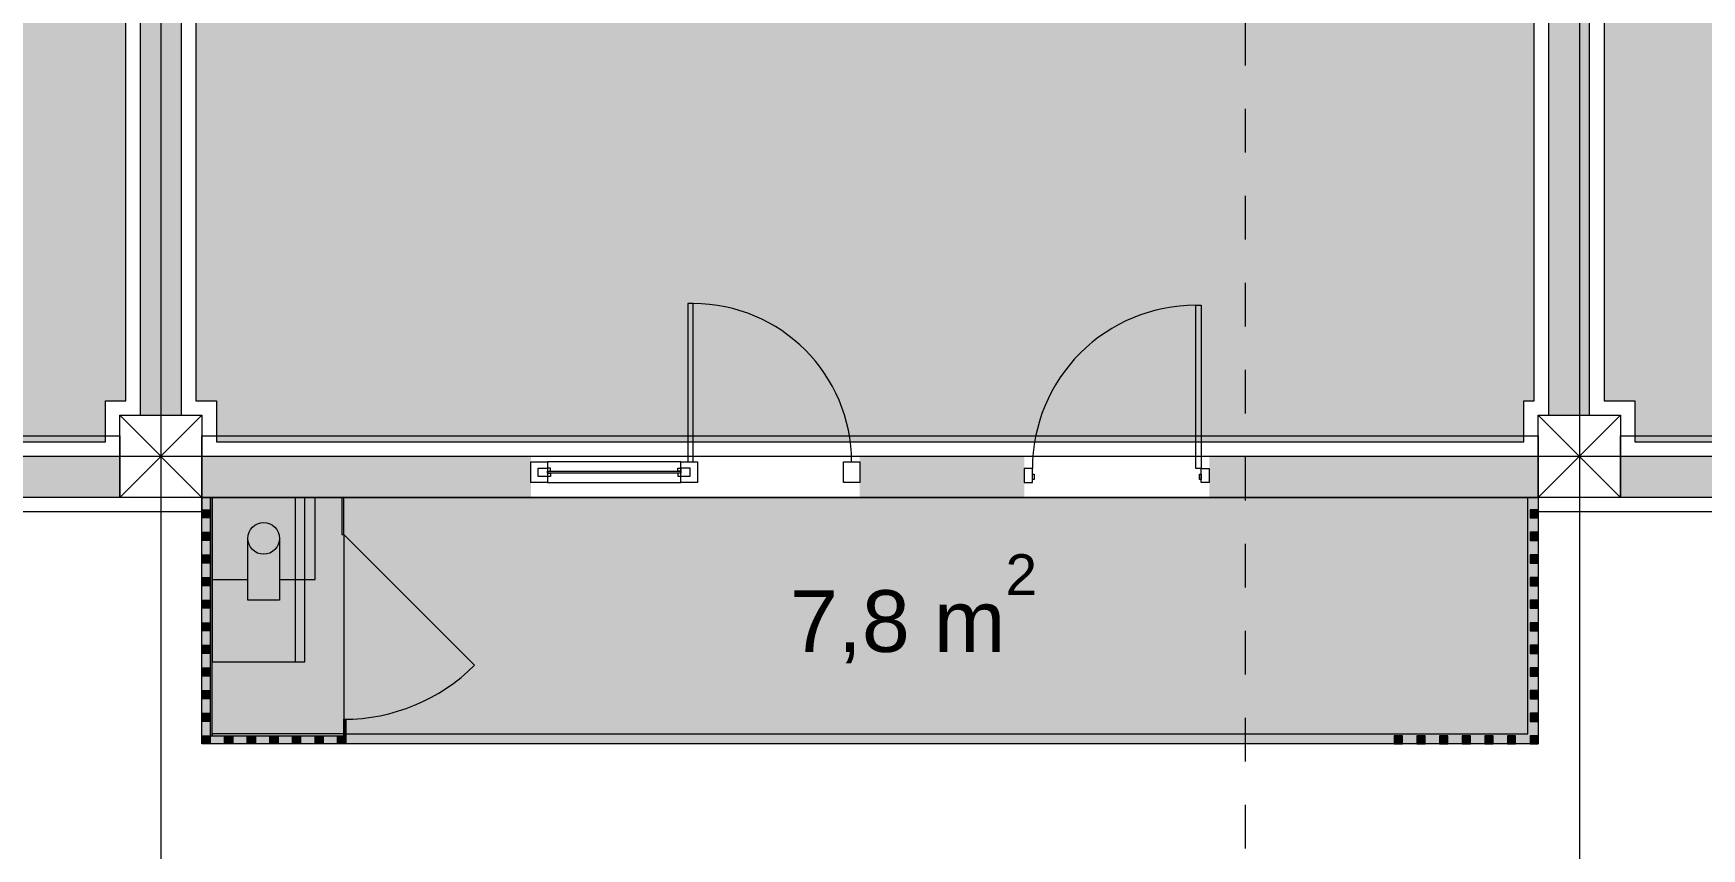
# Model space of a CAD drawing. Header units: metres. Extents: x 476297 to 476657, y 4620828 to 4621206.
# Drawn here: x 476397.14 to 476405.25, y 4621062.41 to 4621066.38 of the extents above; entities that cross this region are included whole.
import ezdxf

# ---------------------------------------------------------------- set-up
doc = ezdxf.new("R2010")
doc.units = ezdxf.units.M
doc.header["$MEASUREMENT"] = 0
doc.linetypes.add('Dashed', pattern=[0.42333333333324, 0.21166666666662, -0.21166666666662])
for name, color, linetype in [('2D Drafting - General_Pen_No__1', 7, 'Continuous'), ('2D Drafting - General_Pen_No__250_Pen_No__7', 7, 'Continuous'), ('2D Drafting - General_Pen_No__7_Pen_No__7', 7, 'Continuous'), ('Doors_Pen_No__7_Pen_No__7', 7, 'Continuous'), ('G-Anno-Nplt', 7, 'Continuous'), ('gegmebi_Pen_No__1', 7, 'Continuous'), ('kar-panjara_Pen_No__7_Pen_No__7', 7, 'Continuous'), ('New2D Drafting - General_Pen_No__250_Pen_No__7', 7, 'Continuous'), ('New2D Drafting - General_Pen_No__30_Pen_No__9_Pen_No__9', 7, 'Continuous'), ('NewDoors_Pen_No__7_Pen_No__7', 7, 'Continuous'), ('Newreg_nak', 7, 'Continuous'), ('Newshenobebi', 7, 'Continuous'), ('NewStructural - Bearing', 7, 'Continuous'), ('zoma', 7, 'Continuous'), ('zoma_Pen_No__5', 7, 'Continuous')]:
    doc.layers.add(name, color=color, linetype=linetype)
doc.styles.add('GENERATED_STYLE_1', font='arial.ttf')
doc.styles.add('GENERATED_STYLE_2', font='arial.ttf')
doc.dimstyles.new('GENERATED_STYLE__1', dxfattribs={"dimtxt": 0.2, "dimasz": 0.0644213309708986, "dimexe": 0.18, "dimexo": 0.003, "dimgap": 0.09, "dimtad": 1, "dimtih": 1, "dimtoh": 1, "dimzin": 0, "dimdsep": 46, "dimtxsty": 'GENERATED_STYLE_2', "dimblk": 'ARROWHEAD_2', "dimblk1": 'ARROWHEAD_2', "dimblk2": 'ARROWHEAD_2', "dimcen": 0.09, "dimclrd": 142, "dimclre": 142, "dimclrt": 142, "dimadec": 0, "dimazin": 0, "dimtfac": 1, "dimtdec": 4, "dimtmove": 0, "dimatfit": 3, "dimfxl": 1, "dimtolj": 1, "dimtzin": 0, "dimarcsym": 0})
doc.dimstyles.new('GENERATED_STYLE__8', dxfattribs={"dimtxt": 0.15, "dimasz": 0.0644213309708986, "dimexe": 0.18, "dimexo": 0.003, "dimgap": 0.09, "dimtad": 1, "dimtih": 1, "dimtoh": 1, "dimzin": 0, "dimdsep": 46, "dimtxsty": 'GENERATED_STYLE_2', "dimblk": 'ARROWHEAD_2', "dimblk1": 'ARROWHEAD_2', "dimblk2": 'ARROWHEAD_2', "dimcen": 0.09, "dimclrd": 142, "dimclre": 142, "dimclrt": 142, "dimadec": 0, "dimazin": 0, "dimtfac": 1, "dimtdec": 4, "dimtmove": 0, "dimatfit": 3, "dimfxl": 1, "dimtolj": 1, "dimtzin": 0, "dimarcsym": 0})

# ---------------------------------------------------------------- blocks, each defined once
blk = doc.blocks.new('*D189', base_point=(476844.5271483883, 4621385.791044046))
at = {"layer": 'zoma', "color": 142, "linetype": 'Continuous', "lineweight": 0, "transparency": 16777216}
for p, q in [((476390.6802734286, 4621061.285112583), (476390.6313344082, 4621061.200347674)), ((476390.6558039184, 4621061.179156447), (476390.6558039184, 4621061.30630381)), ((476432.4313344082, 4621061.200347674), (476432.4802734285, 4621061.285112583)), ((476432.4558039184, 4621061.179156447), (476432.4558039184, 4621061.30630381)), ((476390.6143538778, 4621061.242730129), (476390.6558039184, 4621061.242730129)), ((476390.6558039184, 4621061.242730129), (476432.4558039184, 4621061.242730129)), ((476432.4558039184, 4621061.242730129), (476432.497253959, 4621061.242730129))]:
    blk.add_line(p, q, dxfattribs=at)
at = {"layer": 'zoma', "color": 142, "lineweight": 0, "transparency": 16777216, "insert": (476411.2138609244, 4621061.28273013), "char_height": 0.2, "attachment_point": 7, "style": 'GENERATED_STYLE_2'}
blk.add_mtext('\\A1;{\\pql;\\fArial CYR|b0|i0|c204|p34;41,80}', dxfattribs=at)
blk = doc.blocks.new('ARROWHEAD_2')
at = {"color": 0, "linetype": 'Continuous', "lineweight": 0}
for p, q in [((0, 0), (-1, 0)), ((-0.3781315, -0.655), (0.3781315, 0.655))]:
    blk.add_line(p, q, dxfattribs=at)
blk = doc.blocks.new('*D861', base_point=(476844.5271483883, 4621385.791044046))
at = {"layer": 'zoma', "color": 142, "linetype": 'Continuous', "lineweight": 0, "transparency": 16777216}
for p, q in [((476401.7553939883, 4621078.268464701), (476401.7553939883, 4621078.395612065)), ((476403.1553939863, 4621078.268464701), (476403.1553939863, 4621078.395612065)), ((476401.7139439477, 4621078.332038383), (476401.7553939883, 4621078.332038383)), ((476401.7798634985, 4621078.374420837), (476401.7309244781, 4621078.289655928)), ((476401.7553939883, 4621078.332038383), (476403.1553939863, 4621078.332038383)), ((476403.1798634965, 4621078.374420837), (476403.1309244761, 4621078.289655928))]:
    blk.add_line(p, q, dxfattribs=at)
at = {"layer": 'zoma', "color": 142, "lineweight": 0, "transparency": 16777216, "char_height": 0.15, "attachment_point": 7, "style": 'GENERATED_STYLE_2'}
for s, insert in [('\\A1;{\\pql;\\fArial CYR|b0|i0|c204|p34;0,10}', (476403.0057535521, 4621078.572038393)), ('\\A1;{\\pql;\\fArial CYR|b0|i0|c204|p34;1,40}', (476402.2558504813, 4621078.362038384))]:
    blk.add_mtext(s, dxfattribs=dict(at, insert=insert))
blk = doc.blocks.new('*D862', base_point=(476844.5271483883, 4621385.791044046))
at = {"layer": 'zoma', "color": 142, "linetype": 'Continuous', "lineweight": 0, "transparency": 16777216}
for p, q in [((476403.1553939863, 4621078.268464701), (476403.1553939863, 4621078.395612065)), ((476403.2552001298, 4621078.268464701), (476403.2552001298, 4621078.395612065)), ((476403.1798634965, 4621078.374420837), (476403.1309244761, 4621078.289655928)), ((476403.1553939863, 4621078.332038383), (476403.2552001298, 4621078.332038383)), ((476403.2796696399, 4621078.374420837), (476403.2307306196, 4621078.289655928))]:
    blk.add_line(p, q, dxfattribs=at)
blk = doc.blocks.new('*D863', base_point=(476844.5271483883, 4621385.791044046))
at = {"layer": 'zoma', "color": 142, "linetype": 'Continuous', "lineweight": 0, "transparency": 16777216}
for p, q in [((476403.2552001298, 4621078.268464701), (476403.2552001298, 4621078.395612065)), ((476404.6553941279, 4621078.268464701), (476404.6553941279, 4621078.395612065)), ((476403.2796696399, 4621078.374420837), (476403.2307306196, 4621078.289655928)), ((476403.2552001298, 4621078.332038383), (476404.6553941279, 4621078.332038383)), ((476404.6309246177, 4621078.289655928), (476404.679863638, 4621078.374420837)), ((476404.6553941279, 4621078.332038383), (476404.6968441684, 4621078.332038383))]:
    blk.add_line(p, q, dxfattribs=at)
at = {"layer": 'zoma', "color": 142, "lineweight": 0, "transparency": 16777216, "insert": (476403.7557536229, 4621078.362038384), "char_height": 0.15, "attachment_point": 7, "style": 'GENERATED_STYLE_2'}
blk.add_mtext('\\A1;{\\pql;\\fArial CYR|b0|i0|c204|p34;1,40}', dxfattribs=at)
blk = doc.blocks.new('*D867', base_point=(476844.5271483883, 4621385.791044046))
at = {"layer": 'zoma', "color": 142, "linetype": 'Continuous', "lineweight": 0, "transparency": 16777216}
for p, q in [((476401.7139439477, 4621116.060010644), (476401.7553939883, 4621116.060010644)), ((476401.7798634985, 4621116.102393098), (476401.7309244781, 4621116.017628189)), ((476401.7553939883, 4621115.996436962), (476401.7553939883, 4621116.123584325)), ((476401.7553939883, 4621116.060010644), (476403.1553939863, 4621116.060010644)), ((476403.1798634965, 4621116.102393098), (476403.1309244761, 4621116.017628189)), ((476403.1553939863, 4621115.996436962), (476403.1553939863, 4621116.123584325))]:
    blk.add_line(p, q, dxfattribs=at)
at = {"layer": 'zoma', "color": 142, "lineweight": 0, "transparency": 16777216, "char_height": 0.15, "attachment_point": 7, "style": 'GENERATED_STYLE_2'}
for s, insert in [('\\A1;{\\pql;\\fArial CYR|b0|i0|c204|p34;0,10}', (476403.0057535521, 4621116.300010653)), ('\\A1;{\\pql;\\fArial CYR|b0|i0|c204|p34;1,40}', (476402.2558504813, 4621116.090010645))]:
    blk.add_mtext(s, dxfattribs=dict(at, insert=insert))
blk = doc.blocks.new('*D868', base_point=(476844.5271483883, 4621385.791044046))
at = {"layer": 'zoma', "color": 142, "linetype": 'Continuous', "lineweight": 0, "transparency": 16777216}
for p, q in [((476403.1798634965, 4621116.102393098), (476403.1309244761, 4621116.017628189)), ((476403.1553939863, 4621115.996436962), (476403.1553939863, 4621116.123584325)), ((476403.1553939863, 4621116.060010644), (476403.2552001298, 4621116.060010644)), ((476403.2796696399, 4621116.102393098), (476403.2307306196, 4621116.017628189)), ((476403.2552001298, 4621115.996436962), (476403.2552001298, 4621116.123584325))]:
    blk.add_line(p, q, dxfattribs=at)
blk = doc.blocks.new('*D869', base_point=(476844.5271483883, 4621385.791044046))
at = {"layer": 'zoma', "color": 142, "linetype": 'Continuous', "lineweight": 0, "transparency": 16777216}
for p, q in [((476403.2796696399, 4621116.102393098), (476403.2307306196, 4621116.017628189)), ((476403.2552001298, 4621115.996436962), (476403.2552001298, 4621116.123584325)), ((476403.2552001298, 4621116.060010644), (476404.6553941279, 4621116.060010644)), ((476404.6309246177, 4621116.017628189), (476404.679863638, 4621116.102393098)), ((476404.6553941279, 4621115.996436962), (476404.6553941279, 4621116.123584325)), ((476404.6553941279, 4621116.060010644), (476404.6968441684, 4621116.060010644))]:
    blk.add_line(p, q, dxfattribs=at)
at = {"layer": 'zoma', "color": 142, "lineweight": 0, "transparency": 16777216, "insert": (476403.7557536229, 4621116.090010645), "char_height": 0.15, "attachment_point": 7, "style": 'GENERATED_STYLE_2'}
blk.add_mtext('\\A1;{\\pql;\\fArial CYR|b0|i0|c204|p34;1,40}', dxfattribs=at)

msp = doc.modelspace()

# ---------------------------------------------------------------- hatches: boundary and pattern name
at = {"layer": '2D Drafting - General_Pen_No__250_Pen_No__7', "linetype": 'Continuous', "lineweight": 0}
for points in [[(476397.8558048535, 4621064.520580533), (476397.8558039391, 4621071.020580534), (476397.6558039539, 4621071.020580505), (476397.6558048683, 4621064.520580505)], [(476404.7058048535, 4621064.520581497), (476404.7058039742, 4621070.771056116), (476404.5058039891, 4621070.771056088), (476404.5058048683, 4621064.520581468)], [(476397.5558049171, 4621064.120580449), (476396.1554775638, 4621064.120580252), (476396.1554775357, 4621064.320580253), (476397.555804889, 4621064.32058045)], [(476397.9558049172, 4621064.120580547), (476399.5558193186, 4621064.120580773), (476399.5558192905, 4621064.320580774), (476397.9558048891, 4621064.320580549)], [(476401.1558192896, 4621064.320580998), (476401.1558193177, 4621064.120580997), (476401.9558281445, 4621064.12058111), (476401.9558281163, 4621064.320581111)], [(476402.8558298911, 4621064.120581237), (476404.4558049171, 4621064.120581462), (476404.455804889, 4621064.320581463), (476402.8558298629, 4621064.320581238)], [(476405.455804889, 4621064.32058161), (476405.4558049172, 4621064.120581609), (476404.8558049172, 4621064.120581524), (476404.8558048891, 4621064.320581526)], [(476398.0058095604, 4621062.960587178), (476398.0058095604, 4621064.120580554), (476397.9958095592, 4621064.120580554), (476397.9958095592, 4621062.960587178)], [(476398.6356988217, 4621064.120580682), (476398.6356988217, 4621063.940581635), (476398.6456988229, 4621063.940581635), (476398.6456988229, 4621064.120580593)], [(476398.6557105025, 4621063.040582393), (476398.6557105025, 4621062.960587178), (476398.6457105014, 4621062.960587178), (476398.6457105014, 4621063.040582393)], [(476398.6457105014, 4621062.97058718), (476398.0058095604, 4621062.97058718), (476398.0058095604, 4621062.960587178), (476398.6457105014, 4621062.960587178)]]:
    msp.add_hatch(color=7, dxfattribs=at).paths.add_polyline_path(points)
at = {"layer": 'G-Anno-Nplt', "linetype": 'Continuous', "lineweight": 0}
for color, points in [(167, [(476397.5858047264, 4621064.590580441), (476397.5858038318, 4621070.95058052), (476397.4858036464, 4621070.950580506), (476397.4858035704, 4621071.490580475), (476397.5858037558, 4621071.49058049), (476397.5858036278, 4621072.400580547), (476397.1456161925, 4621072.400580484), (476397.1456161363, 4621072.800580475), (476395.9365396766, 4621072.800580304), (476395.9365394374, 4621074.50058027), (476393.9257601717, 4621074.500579988), (476393.9257601618, 4621074.570579981), (476391.2558034356, 4621074.570579605), (476391.2558035017, 4621074.100391681), (476390.8558035187, 4621074.100391624), (476390.8558037198, 4621072.670579667), (476390.9258035613, 4621072.670579677), (476390.9258036455, 4621072.072291483), (476391.3258039319, 4621072.072291539), (476391.3258040476, 4621071.250103576), (476391.1258041319, 4621071.250103547), (476391.1258041741, 4621070.950579612), (476390.9258038033, 4621070.950579583), (476390.925804698, 4621064.590579504), (476391.1258050687, 4621064.590579532), (476391.1258050968, 4621064.390637866), (476397.4858048726, 4621064.390638761), (476397.4858048444, 4621064.590580427)]), (167, [(476404.4358048585, 4621064.590581384), (476404.4358039989, 4621070.701056078), (476402.0355690996, 4621070.70105574), (476402.0355688042, 4621072.800581197), (476400.8855688106, 4621072.800581035), (476400.8855688008, 4621072.870580956), (476398.7459912078, 4621072.870580655), (476398.745991264, 4621072.470580711), (476397.8558037551, 4621072.470580586), (476397.8558039028, 4621071.420580513), (476397.9558039519, 4621071.420580527), (476397.9558039864, 4621071.174996755), (476398.0258039864, 4621071.174996765), (476398.025804018, 4621070.950580467), (476397.9258040145, 4621070.950580453), (476397.9258047842, 4621064.590580468), (476398.0258048333, 4621064.590580482), (476398.0258048613, 4621064.391429705), (476404.3858047987, 4621064.391430599), (476404.3858047707, 4621064.590581377)]), (167, [(476411.2858038254, 4621071.490582365), (476411.3858038641, 4621071.490582379), (476411.3858037628, 4621072.210394923), (476410.9858037333, 4621072.210394867), (476410.9858036503, 4621072.800439741), (476404.7758037276, 4621072.800604413), (476404.7758038978, 4621071.590581506), (476404.8758038664, 4621071.59058152), (476404.875803921, 4621071.202558023), (476405.1058039046, 4621071.202558055), (476405.1058040273, 4621070.330392512), (476404.7058039978, 4621070.330392456), (476404.7058042462, 4621068.564194913), (476404.7758043235, 4621068.564194922), (476404.7758048825, 4621064.590581535), (476404.9258048152, 4621064.590581556), (476404.9258048433, 4621064.390639877), (476407.785804973, 4621064.390640279), (476407.785804748, 4621065.990518713), (476411.3858046377, 4621065.99051922), (476411.3858039401, 4621070.950582446), (476411.2858039013, 4621070.950582432)]), (46, [(476404.4558049171, 4621064.12058246), (476404.4558049171, 4621062.92058246), (476397.9558049171, 4621062.92058246), (476397.9558049171, 4621064.12058246)])]:
    msp.add_hatch(color=color, dxfattribs=at).paths.add_polyline_path(points)
at = {"layer": 'New2D Drafting - General_Pen_No__250_Pen_No__7', "linetype": 'Continuous', "lineweight": 0}
for points in [[(476398.0058101808, 4621064.120580554), (476398.5058101807, 4621064.120576101), (476398.5058066185, 4621063.720580624), (476398.3328213982, 4621063.720582165), (476398.3328205076, 4621063.620579206), (476398.1787945667, 4621063.620580578), (476398.1787954574, 4621063.720583537), (476398.0058066185, 4621063.720585077)], [(476398.0058101808, 4621064.120580554), (476398.4558101808, 4621064.120580617), (476398.4558102933, 4621063.320580618), (476398.0058102933, 4621063.320580554)]]:
    msp.add_hatch(color=255, dxfattribs=at).paths.add_polyline_path(points)
at = {"layer": 'New2D Drafting - General_Pen_No__30_Pen_No__9_Pen_No__9', "linetype": 'Continuous', "lineweight": 0}
for points in [[(476397.9558048299, 4621064.06058245), (476397.9958048299, 4621064.06058245), (476397.9958048299, 4621064.02058245), (476397.9558048299, 4621064.02058245)], [(476404.4558049171, 4621064.060582461), (476404.4158049171, 4621064.060582461), (476404.4158049171, 4621064.020582461), (476404.4558049171, 4621064.020582461)], [(476397.9558048299, 4621063.950582449), (476397.9958048299, 4621063.950582449), (476397.9958048299, 4621063.910582449), (476397.9558048299, 4621063.910582449)], [(476404.4558049171, 4621063.950582461), (476404.4158049171, 4621063.950582461), (476404.4158049171, 4621063.91058246), (476404.4558049171, 4621063.91058246)], [(476397.9558048299, 4621063.840582449), (476397.9958048299, 4621063.840582449), (476397.9958048299, 4621063.800582449), (476397.9558048299, 4621063.800582449)], [(476404.4558049171, 4621063.840582461), (476404.4158049171, 4621063.840582461), (476404.4158049171, 4621063.800582461), (476404.4558049171, 4621063.800582461)], [(476397.9558048299, 4621063.73058245), (476397.9958048299, 4621063.73058245), (476397.9958048299, 4621063.69058245), (476397.9558048299, 4621063.69058245)], [(476404.4558049171, 4621063.730582461), (476404.4158049171, 4621063.730582461), (476404.4158049171, 4621063.690582461), (476404.4558049171, 4621063.690582461)], [(476397.9558048299, 4621063.620582449), (476397.9958048299, 4621063.620582449), (476397.9958048299, 4621063.580582449), (476397.9558048299, 4621063.580582449)], [(476404.4558049171, 4621063.62058246), (476404.4158049171, 4621063.62058246), (476404.4158049171, 4621063.58058246), (476404.4558049171, 4621063.58058246)], [(476397.9558048299, 4621063.510582449), (476397.9958048299, 4621063.510582449), (476397.9958048299, 4621063.470582449), (476397.9558048299, 4621063.470582449)], [(476404.4558049171, 4621063.510582461), (476404.4158049171, 4621063.510582461), (476404.4158049171, 4621063.470582461), (476404.4558049171, 4621063.470582461)], [(476397.9558048299, 4621063.40058245), (476397.9958048299, 4621063.40058245), (476397.9958048299, 4621063.360582449), (476397.9558048299, 4621063.360582449)], [(476404.4558049171, 4621063.400582461), (476404.4158049171, 4621063.400582461), (476404.4158049171, 4621063.360582461), (476404.4558049171, 4621063.360582461)], [(476397.9558048299, 4621063.290582449), (476397.9958048299, 4621063.290582449), (476397.9958048299, 4621063.250582449), (476397.9558048299, 4621063.250582449)], [(476404.4558049171, 4621063.29058246), (476404.4158049171, 4621063.29058246), (476404.4158049171, 4621063.25058246), (476404.4558049171, 4621063.25058246)], [(476397.9558048299, 4621063.180582449), (476397.9958048299, 4621063.180582449), (476397.9958048299, 4621063.140582449), (476397.9558048299, 4621063.140582449)], [(476404.4558049171, 4621063.180582461), (476404.4158049171, 4621063.180582461), (476404.4158049171, 4621063.140582461), (476404.4558049171, 4621063.140582461)], [(476397.9558048299, 4621063.070582449), (476397.9958048299, 4621063.070582449), (476397.9958048299, 4621063.030582449), (476397.9558048299, 4621063.030582449)], [(476404.4558049171, 4621063.070582461), (476404.4158049171, 4621063.070582461), (476404.4158049171, 4621063.030582461), (476404.4558049171, 4621063.030582461)], [(476397.9558048299, 4621062.920582449), (476397.9558048299, 4621062.960582449), (476397.9958048299, 4621062.960582449), (476397.9958048299, 4621062.920582449)], [(476398.0658048299, 4621062.920582449), (476398.0658048299, 4621062.960582449), (476398.1058048299, 4621062.960582449), (476398.1058048299, 4621062.920582449)], [(476398.1758048299, 4621062.920582449), (476398.1758048299, 4621062.960582449), (476398.21580483, 4621062.960582449), (476398.21580483, 4621062.920582449)], [(476398.28580483, 4621062.920582449), (476398.28580483, 4621062.960582449), (476398.32580483, 4621062.960582449), (476398.32580483, 4621062.920582449)], [(476398.39580483, 4621062.920582449), (476398.39580483, 4621062.960582449), (476398.43580483, 4621062.960582449), (476398.43580483, 4621062.920582449)], [(476398.50580483, 4621062.920582449), (476398.50580483, 4621062.960582449), (476398.54580483, 4621062.960582449), (476398.54580483, 4621062.920582449)], [(476398.61580483, 4621062.920582449), (476398.61580483, 4621062.960582449), (476398.6558048301, 4621062.960582449), (476398.6558048301, 4621062.920582449)], [(476403.7958049169, 4621062.92058246), (476403.7958049169, 4621062.96058246), (476403.7558049169, 4621062.96058246), (476403.7558049169, 4621062.92058246)], [(476403.9058049169, 4621062.92058246), (476403.9058049169, 4621062.96058246), (476403.8658049169, 4621062.96058246), (476403.8658049169, 4621062.92058246)], [(476404.015804917, 4621062.92058246), (476404.015804917, 4621062.96058246), (476403.9758049169, 4621062.96058246), (476403.9758049169, 4621062.92058246)], [(476404.125804917, 4621062.92058246), (476404.125804917, 4621062.96058246), (476404.085804917, 4621062.96058246), (476404.085804917, 4621062.92058246)], [(476404.235804917, 4621062.92058246), (476404.235804917, 4621062.96058246), (476404.195804917, 4621062.96058246), (476404.195804917, 4621062.92058246)], [(476404.345804917, 4621062.92058246), (476404.345804917, 4621062.96058246), (476404.305804917, 4621062.96058246), (476404.305804917, 4621062.92058246)], [(476404.4558049171, 4621062.92058246), (476404.4558049171, 4621062.96058246), (476404.4158049171, 4621062.96058246), (476404.4158049171, 4621062.92058246)]]:
    msp.add_hatch(color=255, dxfattribs=at).paths.add_polyline_path(points)

# ---------------------------------------------------------------- linework, layer by layer
at = {"layer": '2D Drafting - General_Pen_No__1', "color": 7, "linetype": 'Continuous', "lineweight": 0}
for p, q in [((476397.9558049171, 4621064.120580547), (476397.5558048609, 4621064.520580491)), ((476397.5558049171, 4621064.120580492), (476397.9558048609, 4621064.520580547)), ((476404.8558049172, 4621064.120581518), (476404.4558048609, 4621064.520581461)), ((476404.4558049171, 4621064.120581462), (476404.8558048609, 4621064.520581517))]:
    msp.add_line(p, q, dxfattribs=at)
at = {"layer": '2D Drafting - General_Pen_No__1', "color": 7, "linetype": 'Continuous', "lineweight": 0, "flags": 128}
for points in [[(476397.9558049171, 4621064.120580547), (476397.5558049171, 4621064.120580492), (476397.5558048609, 4621064.520580491), (476397.9558048609, 4621064.520580547)], [(476404.8558049172, 4621064.120581518), (476404.4558049171, 4621064.120581462), (476404.4558048609, 4621064.520581461), (476404.8558048609, 4621064.520581517)], [(476397.5558049171, 4621064.120580492), (476391.0558049171, 4621064.120579577), (476391.0558048749, 4621064.420579577), (476397.5558048749, 4621064.420580491)], [(476404.4558049171, 4621064.120581462), (476397.9558049171, 4621064.120580547), (476397.9558048749, 4621064.420580547), (476404.4558048749, 4621064.420581462)], [(476411.3558049171, 4621064.120582432), (476404.8558049172, 4621064.120581518), (476404.855804875, 4621064.420581518), (476411.3558048749, 4621064.420582432)]]:
    msp.add_lwpolyline(points, close=True, dxfattribs=at)
at = {"layer": '2D Drafting - General_Pen_No__250_Pen_No__7', "color": 7, "linetype": 'Continuous', "lineweight": 0, "flags": 128}
for points in [[(476397.8558048535, 4621064.520580533), (476397.8558039391, 4621071.020580534), (476397.6558039539, 4621071.020580505), (476397.6558048683, 4621064.520580505)], [(476404.7058048535, 4621064.520581497), (476404.7058039742, 4621070.771056116), (476404.5058039891, 4621070.771056088), (476404.5058048683, 4621064.520581468)], [(476398.0058095604, 4621062.960587178), (476398.0058095604, 4621064.120580554), (476397.9958095592, 4621064.120580554), (476397.9958095592, 4621062.960587178)], [(476398.6356988217, 4621064.120580682), (476398.6356988217, 4621063.940581635), (476398.6456988229, 4621063.940581635), (476398.6456988229, 4621064.120580593)], [(476398.6557105025, 4621063.040582393), (476398.6557105025, 4621062.960587178), (476398.6457105014, 4621062.960587178), (476398.6457105014, 4621063.040582393)], [(476398.6457105014, 4621062.97058718), (476398.0058095604, 4621062.97058718), (476398.0058095604, 4621062.960587178), (476398.6457105014, 4621062.960587178)]]:
    msp.add_lwpolyline(points, close=True, dxfattribs=at)
at = {"layer": '2D Drafting - General_Pen_No__7_Pen_No__7', "color": 7, "linetype": 'Continuous', "lineweight": 0, "flags": 128}
msp.add_lwpolyline([(476399.6358193083, 4621064.192860051), (476400.285819308, 4621064.19288886), (476400.2858148786, 4621064.292827955), (476399.635814879, 4621064.292799147)], close=True, dxfattribs=at)
at = {"layer": '2D Drafting - General_Pen_No__7_Pen_No__7', "color": 7, "linetype": 'Continuous', "lineweight": 0}
for centre, radius, start, end in [((476400.3455037802, 4621064.292841), 0.7703111107999621, 0.005719014442301073, 90.00253938595895), ((476402.7896512187, 4621064.260700929), 0.7943111053032522, 89.99852317707825, 180.0002047039309)]:
    msp.add_arc(centre, radius, start, end, dxfattribs=at)
at = {"layer": 'Doors_Pen_No__7_Pen_No__7', "color": 7, "linetype": 'Continuous', "lineweight": 0, "flags": 128}
for points in [[(476400.3188371135, 4621064.292839818), (476400.3455037801, 4621064.292841), (476400.3454696395, 4621065.06315211), (476400.3188029729, 4621065.063150928)], [(476402.8163178851, 4621064.260700242), (476402.7896512186, 4621064.260700929), (476402.7896716925, 4621065.055012033), (476402.8163383589, 4621065.055011348)], [(476401.9558272568, 4621064.192965779), (476401.9953383681, 4621064.192964758), (476401.9953401135, 4621064.26069809), (476401.9558290022, 4621064.260699109)], [(476402.0042276277, 4621064.207364529), (476401.9953387395, 4621064.207364759), (476401.9953394266, 4621064.234031426), (476402.0042283156, 4621064.234031197)], [(476402.8163165111, 4621064.207366909), (476402.807427623, 4621064.207367138), (476402.8074283089, 4621064.234033804), (476402.816317199, 4621064.234033573)], [(476402.8558272509, 4621064.19296589), (476402.8163161407, 4621064.192966909), (476402.8163178851, 4621064.260700242), (476402.8558289963, 4621064.260699222)]]:
    msp.add_lwpolyline(points, close=True, dxfattribs=at)
at = {"layer": 'G-Anno-Nplt', "color": 7, "linetype": 'Continuous', "lineweight": 0, "flags": 128}
msp.add_lwpolyline([(476391.1258050968, 4621064.390637866), (476397.4858048726, 4621064.390638761), (476397.4858048444, 4621064.590580427), (476397.5858047264, 4621064.590580441), (476397.5858038318, 4621070.95058052), (476397.4858036464, 4621070.950580506), (476397.4858035704, 4621071.490580475), (476397.5858037558, 4621071.49058049), (476397.5858036278, 4621072.400580547), (476397.1456161925, 4621072.400580484), (476397.1456161363, 4621072.800580475), (476395.9365396766, 4621072.800580304), (476395.9365394374, 4621074.50058027), (476393.9257601717, 4621074.500579988), (476393.9257601618, 4621074.570579981), (476391.2558034356, 4621074.570579605)], dxfattribs=at)
for points in [[(476404.4358048585, 4621064.590581384), (476404.4358039989, 4621070.701056078), (476402.0355690996, 4621070.70105574), (476402.0355688042, 4621072.800581197), (476400.8855688106, 4621072.800581035), (476400.8855688008, 4621072.870580956), (476398.7459912078, 4621072.870580655), (476398.745991264, 4621072.470580711), (476397.8558037551, 4621072.470580586), (476397.8558039028, 4621071.420580513), (476397.9558039519, 4621071.420580527), (476397.9558039864, 4621071.174996755), (476398.0258039864, 4621071.174996765), (476398.025804018, 4621070.950580467), (476397.9258040145, 4621070.950580453), (476397.9258047842, 4621064.590580468), (476398.0258048333, 4621064.590580482), (476398.0258048613, 4621064.391429705), (476404.3858047987, 4621064.391430599), (476404.3858047707, 4621064.590581377)], [(476411.2858038254, 4621071.490582365), (476411.3858038641, 4621071.490582379), (476411.3858037628, 4621072.210394923), (476410.9858037333, 4621072.210394867), (476410.9858036503, 4621072.800439741), (476404.7758037276, 4621072.800604413), (476404.7758038978, 4621071.590581506), (476404.8758038664, 4621071.59058152), (476404.875803921, 4621071.202558023), (476405.1058039046, 4621071.202558055), (476405.1058040273, 4621070.330392512), (476404.7058039978, 4621070.330392456), (476404.7058042462, 4621068.564194913), (476404.7758043235, 4621068.564194922), (476404.7758048825, 4621064.590581535), (476404.9258048152, 4621064.590581556), (476404.9258048433, 4621064.390639877), (476407.785804973, 4621064.390640279), (476407.785804748, 4621065.990518713), (476411.3858046377, 4621065.99051922), (476411.3858039401, 4621070.950582446), (476411.2858039013, 4621070.950582432)], [(476404.4558049171, 4621064.12058246), (476404.4558049171, 4621062.92058246), (476397.9558049171, 4621062.92058246), (476397.9558049171, 4621064.12058246)]]:
    msp.add_lwpolyline(points, close=True, dxfattribs=at)
at = {"layer": 'gegmebi_Pen_No__1', "color": 7, "linetype": 'Continuous', "lineweight": 0, "flags": 128}
for points in [[(476398.3328213982, 4621063.720582165), (476398.5058066185, 4621063.720580624), (476398.5058101807, 4621064.120576101), (476398.0058101808, 4621064.120580554), (476398.0058066185, 4621063.720585077), (476398.1787954574, 4621063.720583537)], [(476398.3328231794, 4621063.920580599), (476398.3328205076, 4621063.620579206), (476398.1787945667, 4621063.620580578), (476398.1787972385, 4621063.920581971)]]:
    msp.add_lwpolyline(points, dxfattribs=at)
at = {"layer": 'kar-panjara_Pen_No__7_Pen_No__7', "color": 7, "linetype": 'Continuous', "lineweight": 0, "flags": 128}
for points in [[(476399.6358193083, 4621064.192860051), (476399.5558193084, 4621064.192856506), (476399.5558148764, 4621064.292856505), (476399.6358148763, 4621064.29286005)], [(476400.3658193107, 4621064.1928315), (476400.2858193106, 4621064.192827955), (476400.2858148786, 4621064.292827955), (476400.3658148786, 4621064.292831501)], [(476401.1558193076, 4621064.192909264), (476401.0758193078, 4621064.192905718), (476401.0758148757, 4621064.292905717), (476401.1558148756, 4621064.292909262)], [(476399.5908162086, 4621064.262797153), (476399.6358162086, 4621064.262799147), (476399.6358168735, 4621064.247799147), (476399.6358173167, 4621064.237799146), (476399.6508173165, 4621064.237799812), (476399.6508179814, 4621064.222799812), (476399.5908179814, 4621064.222797153)], [(476399.6508162085, 4621064.262799812), (476399.6358162086, 4621064.262799147), (476399.6358168735, 4621064.247799147), (476399.6508168734, 4621064.247799813)], [(476399.6358168735, 4621064.247799147), (476400.285816873, 4621064.247827956), (476400.2858173162, 4621064.237827955), (476399.6358173167, 4621064.237799146)], [(476400.2708162083, 4621064.262827291), (476400.2858162082, 4621064.262827955), (476400.285816873, 4621064.247827956), (476400.2708168731, 4621064.247827291)], [(476400.3308162082, 4621064.26282995), (476400.2858162082, 4621064.262827955), (476400.285816873, 4621064.247827956), (476400.2858173162, 4621064.237827955), (476400.2708173163, 4621064.237827291), (476400.2708179811, 4621064.222827291), (476400.330817981, 4621064.22282995)]]:
    msp.add_lwpolyline(points, close=True, dxfattribs=at)
at = {"layer": 'New2D Drafting - General_Pen_No__30_Pen_No__9_Pen_No__9', "color": 7, "linetype": 'Continuous', "lineweight": 0, "flags": 128}
for points in [[(476397.9558048299, 4621064.06058245), (476397.9958048299, 4621064.06058245), (476397.9958048299, 4621064.02058245), (476397.9558048299, 4621064.02058245)], [(476404.4558049171, 4621064.060582461), (476404.4158049171, 4621064.060582461), (476404.4158049171, 4621064.020582461), (476404.4558049171, 4621064.020582461)], [(476397.9558048299, 4621063.950582449), (476397.9958048299, 4621063.950582449), (476397.9958048299, 4621063.910582449), (476397.9558048299, 4621063.910582449)], [(476404.4558049171, 4621063.950582461), (476404.4158049171, 4621063.950582461), (476404.4158049171, 4621063.91058246), (476404.4558049171, 4621063.91058246)], [(476397.9558048299, 4621063.840582449), (476397.9958048299, 4621063.840582449), (476397.9958048299, 4621063.800582449), (476397.9558048299, 4621063.800582449)], [(476404.4558049171, 4621063.840582461), (476404.4158049171, 4621063.840582461), (476404.4158049171, 4621063.800582461), (476404.4558049171, 4621063.800582461)], [(476397.9558048299, 4621063.73058245), (476397.9958048299, 4621063.73058245), (476397.9958048299, 4621063.69058245), (476397.9558048299, 4621063.69058245)], [(476404.4558049171, 4621063.730582461), (476404.4158049171, 4621063.730582461), (476404.4158049171, 4621063.690582461), (476404.4558049171, 4621063.690582461)], [(476397.9558048299, 4621063.620582449), (476397.9958048299, 4621063.620582449), (476397.9958048299, 4621063.580582449), (476397.9558048299, 4621063.580582449)], [(476404.4558049171, 4621063.62058246), (476404.4158049171, 4621063.62058246), (476404.4158049171, 4621063.58058246), (476404.4558049171, 4621063.58058246)], [(476397.9558048299, 4621063.510582449), (476397.9958048299, 4621063.510582449), (476397.9958048299, 4621063.470582449), (476397.9558048299, 4621063.470582449)], [(476404.4558049171, 4621063.510582461), (476404.4158049171, 4621063.510582461), (476404.4158049171, 4621063.470582461), (476404.4558049171, 4621063.470582461)], [(476397.9558048299, 4621063.40058245), (476397.9958048299, 4621063.40058245), (476397.9958048299, 4621063.360582449), (476397.9558048299, 4621063.360582449)], [(476404.4558049171, 4621063.400582461), (476404.4158049171, 4621063.400582461), (476404.4158049171, 4621063.360582461), (476404.4558049171, 4621063.360582461)], [(476397.9558048299, 4621063.290582449), (476397.9958048299, 4621063.290582449), (476397.9958048299, 4621063.250582449), (476397.9558048299, 4621063.250582449)], [(476404.4558049171, 4621063.29058246), (476404.4158049171, 4621063.29058246), (476404.4158049171, 4621063.25058246), (476404.4558049171, 4621063.25058246)], [(476397.9558048299, 4621063.180582449), (476397.9958048299, 4621063.180582449), (476397.9958048299, 4621063.140582449), (476397.9558048299, 4621063.140582449)], [(476404.4558049171, 4621063.180582461), (476404.4158049171, 4621063.180582461), (476404.4158049171, 4621063.140582461), (476404.4558049171, 4621063.140582461)], [(476397.9558048299, 4621063.070582449), (476397.9958048299, 4621063.070582449), (476397.9958048299, 4621063.030582449), (476397.9558048299, 4621063.030582449)], [(476404.4558049171, 4621063.070582461), (476404.4158049171, 4621063.070582461), (476404.4158049171, 4621063.030582461), (476404.4558049171, 4621063.030582461)], [(476397.9558048299, 4621062.920582449), (476397.9558048299, 4621062.960582449), (476397.9958048299, 4621062.960582449), (476397.9958048299, 4621062.920582449)], [(476398.0658048299, 4621062.920582449), (476398.0658048299, 4621062.960582449), (476398.1058048299, 4621062.960582449), (476398.1058048299, 4621062.920582449)], [(476398.1758048299, 4621062.920582449), (476398.1758048299, 4621062.960582449), (476398.21580483, 4621062.960582449), (476398.21580483, 4621062.920582449)], [(476398.28580483, 4621062.920582449), (476398.28580483, 4621062.960582449), (476398.32580483, 4621062.960582449), (476398.32580483, 4621062.920582449)], [(476398.39580483, 4621062.920582449), (476398.39580483, 4621062.960582449), (476398.43580483, 4621062.960582449), (476398.43580483, 4621062.920582449)], [(476398.50580483, 4621062.920582449), (476398.50580483, 4621062.960582449), (476398.54580483, 4621062.960582449), (476398.54580483, 4621062.920582449)], [(476398.61580483, 4621062.920582449), (476398.61580483, 4621062.960582449), (476398.6558048301, 4621062.960582449), (476398.6558048301, 4621062.920582449)], [(476403.7958049169, 4621062.92058246), (476403.7958049169, 4621062.96058246), (476403.7558049169, 4621062.96058246), (476403.7558049169, 4621062.92058246)], [(476403.9058049169, 4621062.92058246), (476403.9058049169, 4621062.96058246), (476403.8658049169, 4621062.96058246), (476403.8658049169, 4621062.92058246)], [(476404.015804917, 4621062.92058246), (476404.015804917, 4621062.96058246), (476403.9758049169, 4621062.96058246), (476403.9758049169, 4621062.92058246)], [(476404.125804917, 4621062.92058246), (476404.125804917, 4621062.96058246), (476404.085804917, 4621062.96058246), (476404.085804917, 4621062.92058246)], [(476404.235804917, 4621062.92058246), (476404.235804917, 4621062.96058246), (476404.195804917, 4621062.96058246), (476404.195804917, 4621062.92058246)], [(476404.345804917, 4621062.92058246), (476404.345804917, 4621062.96058246), (476404.305804917, 4621062.96058246), (476404.305804917, 4621062.92058246)], [(476404.4558049171, 4621062.92058246), (476404.4558049171, 4621062.96058246), (476404.4158049171, 4621062.96058246), (476404.4158049171, 4621062.92058246)]]:
    msp.add_lwpolyline(points, close=True, dxfattribs=at)
at = {"layer": 'NewDoors_Pen_No__7_Pen_No__7', "color": 7, "linetype": 'Continuous', "lineweight": 0, "flags": 128}
msp.add_lwpolyline([(476398.6558048428, 4621062.970581588), (476404.4058049242, 4621062.970582398), (476404.4058047624, 4621064.120581455)], dxfattribs=at)
at = {"layer": 'Newreg_nak', "color": 7, "linetype": 'Continuous', "lineweight": 0}
for p, q in [((476398.410332314, 4621063.320580611), (476398.4103322014, 4621064.120580611)), ((476398.6457105014, 4621063.940581635), (476398.6457105014, 4621063.040582393))]:
    msp.add_line(p, q, dxfattribs=at)
at = {"layer": 'Newreg_nak', "color": 7, "linetype": 'Continuous', "lineweight": 0, "flags": 128}
for points in [[(476397.9558059159, 4621064.120578635), (476397.9558059258, 4621064.050577608), (476390.5859033873, 4621064.05057657), (476390.5859015023, 4621081.890576561), (476401.9058013796, 4621081.890477553), (476401.9058014091, 4621081.820579718)], [(476408.0558049757, 4621064.120522796), (476408.0558049757, 4621064.050708709), (476404.4558057836, 4621064.05057751)]]:
    msp.add_lwpolyline(points, dxfattribs=at)
msp.add_lwpolyline([(476398.0058101808, 4621064.120580554), (476398.0058102933, 4621063.320580554), (476398.4558102933, 4621063.320580618), (476398.4558101808, 4621064.120580617)], close=True, dxfattribs=at)
at = {"layer": 'Newreg_nak', "color": 7, "linetype": 'Continuous', "lineweight": 0}
msp.add_circle((476398.2558102089, 4621063.920580589), 0.07701297045860594, dxfattribs=at)
at = {"layer": 'Newshenobebi', "color": 1, "linetype": 'Dashed', "lineweight": 0}
msp.add_lwpolyline([(476403.03193444, 4621061.565566149), (476403.0319309473, 4621086.3944322)], dxfattribs=at)
at = {"layer": 'NewStructural - Bearing', "color": 7, "linetype": 'Continuous', "lineweight": 0}
msp.add_line((476398.6456988229, 4621063.940582264), (476399.2820982554, 4621063.304182832), dxfattribs=at)
msp.add_arc((476398.6457105014, 4621063.940570586), 0.8999881926812442, 270, 315, dxfattribs=at)
at = {"layer": 'zoma_Pen_No__5', "color": 5, "linetype": 'Continuous', "lineweight": 0}
for p, q in [((476397.7558019336, 4621085.330177467), (476397.7558054097, 4621060.619371422)), ((476404.6558019337, 4621085.330178439), (476404.6558054097, 4621060.619372393)), ((476386.7752542234, 4621064.320578975), (476436.6616350994, 4621064.320585992)), ((476386.7752542234, 4621064.320578975), (476436.6616350994, 4621064.320585992))]:
    msp.add_line(p, q, dxfattribs=at)

# ---------------------------------------------------------------- texts
at = {"layer": 'G-Anno-Nplt', "color": 7, "lineweight": 0, "insert": (476400.8163899392, 4621063.312702454), "char_height": 0.3, "attachment_point": 7, "style": 'GENERATED_STYLE_1'}
msp.add_mtext('{\\fArial|b0|i0|c0|p34;7,8 m{\\H0.66x;\\S2^  ;}}', dxfattribs=at)

# ---------------------------------------------------------------- dimensions: what is measured, and where the dimension line sits
at = {"layer": 'zoma', "color": 142, "linetype": 'Continuous', "lineweight": 0}
for base, p1, p2, dimstyle, picture, middle in [((476403.1553939863, 4621116.060010644), (476401.7553939883, 4620877.579169329), (476403.1553939863, 4620877.218683803), 'GENERATED_STYLE__8', '*D867', (476402.4506742314, 4621116.165010645)), ((476403.2552001298, 4621116.060010644), (476403.1553939863, 4620877.218683803), (476403.2552001298, 4620877.204725832), 'GENERATED_STYLE__8', '*D868', (476403.2005773021, 4621116.375010653)), ((476404.6553941279, 4621116.060010644), (476403.2552001298, 4620877.204725832), (476404.6553941279, 4620878.96576142), 'GENERATED_STYLE__8', '*D869', (476403.9505773729, 4621116.165010645)), ((476403.1553939863, 4621078.332038383), (476401.7553939883, 4620877.579169329), (476403.1553939863, 4620877.218683803), 'GENERATED_STYLE__8', '*D861', (476402.4506742314, 4621078.437038384)), ((476403.2552001298, 4621078.332038383), (476403.1553939863, 4620877.218683803), (476403.2552001298, 4620877.204725832), 'GENERATED_STYLE__8', '*D862', (476403.2005773021, 4621078.647038393)), ((476404.6553941279, 4621078.332038383), (476403.2552001298, 4620877.204725832), (476404.6553941279, 4620878.96576142), 'GENERATED_STYLE__8', '*D863', (476403.9505773729, 4621078.437038384)), ((476432.4558039184, 4621061.242730129), (476390.6558039184, 4621063.035978509), (476432.4558039184, 4621063.035978509), 'GENERATED_STYLE__1', '*D189', (476411.5498619226, 4621061.382730129))]:
    dim = msp.add_linear_dim(base=base, p1=p1, p2=p2, dimstyle=dimstyle, dxfattribs=at)
    dim.commit()
    dim.dimension.update_dxf_attribs({"geometry": picture, "text_midpoint": middle, "dimtype": 160})

doc.saveas('drawing.dxf')
